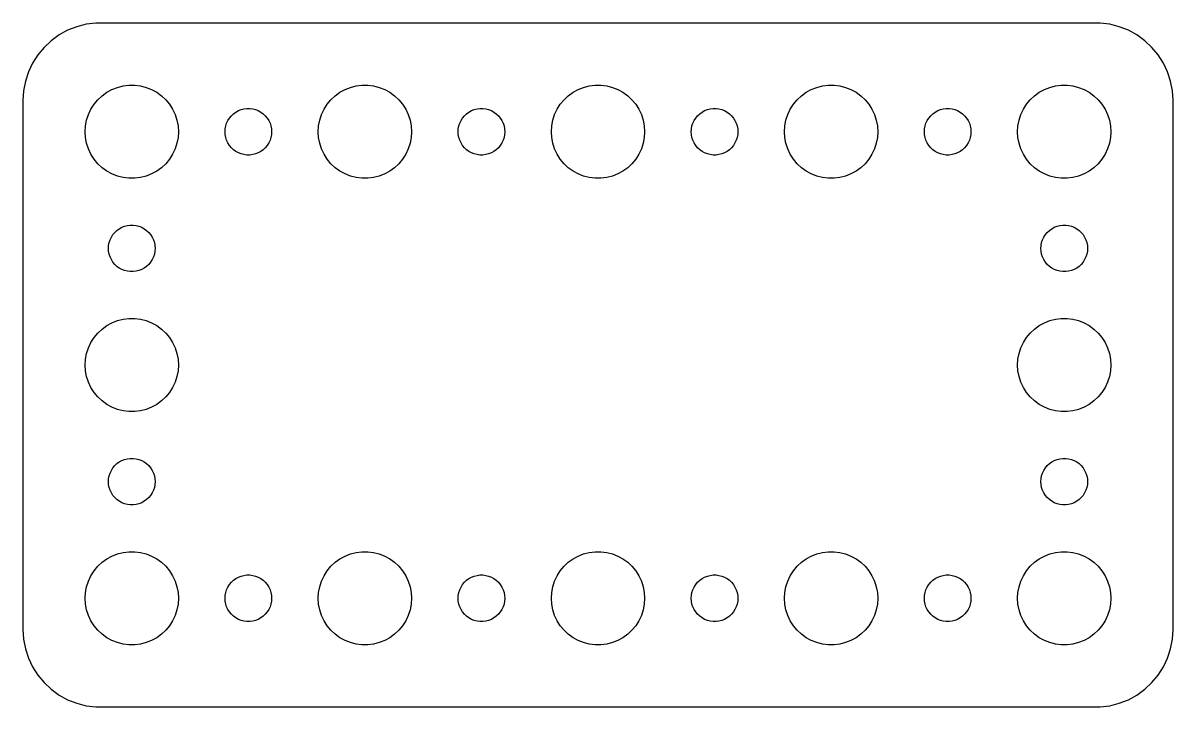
# Model space of a CAD drawing. Header units: metres. Extents: x -37 to 37, y 248 to 508.
# Drawn here: x -37 to 37, y 356 to 400 of the extents above; entities that cross this region are included whole.
import ezdxf

# ---------------------------------------------------------------- set-up
doc = ezdxf.new("R2010")
doc.units = ezdxf.units.M

msp = doc.modelspace()

# ---------------------------------------------------------------- linework, layer by layer
for p, q in [((-33.5451, 399.755), (-34.1289, 399.524)), ((-32.9369, 399.911), (-33.5451, 399.755)), ((-32.3139, 399.99), (-32.9369, 399.911)), ((32.3139, 399.99), (-32.3139, 399.99)), ((32.9369, 399.911), (32.3139, 399.99)), ((33.5451, 399.755), (32.9369, 399.911)), ((34.1289, 399.524), (33.5451, 399.755)), ((-34.6791, 399.222), (-35.1871, 398.853)), ((-34.1289, 399.524), (-34.6791, 399.222)), ((34.6791, 399.222), (34.1289, 399.524)), ((35.1871, 398.853), (34.6791, 399.222)), ((-35.6448, 398.423), (-36.0451, 397.939)), ((-35.1871, 398.853), (-35.6448, 398.423)), ((35.6448, 398.423), (35.1871, 398.853)), ((36.0451, 397.939), (35.6448, 398.423)), ((-36.3815, 397.409), (-36.6489, 396.841)), ((-36.0451, 397.939), (-36.3815, 397.409)), ((36.3815, 397.409), (36.0451, 397.939)), ((36.6489, 396.841), (36.3815, 397.409)), ((-36.6489, 396.841), (-36.8429, 396.243)), ((36.8429, 396.243), (36.6489, 396.841)), ((-36.8429, 396.243), (-36.9606, 395.627)), ((-30.927, 395.853), (-30.5621, 395.947)), ((-30.5621, 395.947), (-30.1884, 395.994)), ((-30.1884, 395.994), (-29.8116, 395.994)), ((-29.8116, 395.994), (-29.4379, 395.947)), ((-29.4379, 395.947), (-29.0729, 395.853)), ((-15.927, 395.853), (-15.5621, 395.947)), ((-15.5621, 395.947), (-15.1884, 395.994)), ((-15.1884, 395.994), (-14.8116, 395.994)), ((-14.8116, 395.994), (-14.4379, 395.947)), ((-14.4379, 395.947), (-14.0729, 395.853)), ((-0.92705, 395.853), (-0.56213, 395.947)), ((-0.56213, 395.947), (-0.18837, 395.994)), ((-0.18837, 395.994), (0.18837, 395.994)), ((0.18837, 395.994), (0.56213, 395.947)), ((0.56213, 395.947), (0.92705, 395.853)), ((14.0729, 395.853), (14.4379, 395.947)), ((14.4379, 395.947), (14.8116, 395.994)), ((14.8116, 395.994), (15.1884, 395.994)), ((15.1884, 395.994), (15.5621, 395.947)), ((15.5621, 395.947), (15.927, 395.853)), ((29.0729, 395.853), (29.4379, 395.947)), ((29.4379, 395.947), (29.8116, 395.994)), ((29.8116, 395.994), (30.1884, 395.994)), ((30.1884, 395.994), (30.5621, 395.947)), ((30.5621, 395.947), (30.927, 395.853)), ((36.9606, 395.627), (36.8429, 396.243)), ((-36.9606, 395.627), (-37, 395)), ((-32.1869, 395.054), (-31.9123, 395.312)), ((-31.9123, 395.312), (-31.6075, 395.533)), ((-31.6075, 395.533), (-31.2773, 395.714)), ((-31.2773, 395.714), (-30.927, 395.853)), ((-29.0729, 395.853), (-28.7227, 395.714)), ((-28.7227, 395.714), (-28.3925, 395.533)), ((-28.3925, 395.533), (-28.0877, 395.312)), ((-28.0877, 395.312), (-27.8131, 395.054)), ((-17.1869, 395.054), (-16.9123, 395.312)), ((-16.9123, 395.312), (-16.6075, 395.533)), ((-16.6075, 395.533), (-16.2773, 395.714)), ((-16.2773, 395.714), (-15.927, 395.853)), ((-14.0729, 395.853), (-13.7227, 395.714)), ((-13.7227, 395.714), (-13.3925, 395.533)), ((-13.3925, 395.533), (-13.0877, 395.312)), ((-13.0877, 395.312), (-12.8131, 395.054)), ((-2.1869, 395.054), (-1.91226, 395.312)), ((-1.91226, 395.312), (-1.60747, 395.533)), ((-1.60747, 395.533), (-1.27733, 395.714)), ((-1.27733, 395.714), (-0.92705, 395.853)), ((0.92705, 395.853), (1.27733, 395.714)), ((1.27733, 395.714), (1.60747, 395.533)), ((1.60747, 395.533), (1.91226, 395.312)), ((1.91226, 395.312), (2.1869, 395.054)), ((12.8131, 395.054), (13.0877, 395.312)), ((13.0877, 395.312), (13.3925, 395.533)), ((13.3925, 395.533), (13.7227, 395.714)), ((13.7227, 395.714), (14.0729, 395.853)), ((15.927, 395.853), (16.2773, 395.714)), ((16.2773, 395.714), (16.6075, 395.533)), ((16.6075, 395.533), (16.9123, 395.312)), ((16.9123, 395.312), (17.1869, 395.054)), ((27.8131, 395.054), (28.0877, 395.312)), ((28.0877, 395.312), (28.3925, 395.533)), ((28.3925, 395.533), (28.7227, 395.714)), ((28.7227, 395.714), (29.0729, 395.853)), ((30.927, 395.853), (31.2773, 395.714)), ((31.2773, 395.714), (31.6075, 395.533)), ((31.6075, 395.533), (31.9123, 395.312)), ((31.9123, 395.312), (32.1869, 395.054)), ((37, 395), (36.9606, 395.627)), ((-37, 395), (-37, 361)), ((-32.7893, 394.104), (-32.6289, 394.445)), ((-32.6289, 394.445), (-32.427, 394.763)), ((-32.427, 394.763), (-32.1869, 395.054)), ((-27.8131, 395.054), (-27.5729, 394.763)), ((-27.5729, 394.763), (-27.3711, 394.445)), ((-27.3711, 394.445), (-27.2107, 394.104)), ((-23.1387, 394.357), (-22.9635, 394.427)), ((-22.9635, 394.427), (-22.7811, 394.473)), ((-22.7811, 394.473), (-22.5942, 394.497)), ((-22.5942, 394.497), (-22.4058, 394.497)), ((-22.4058, 394.497), (-22.2189, 394.473)), ((-22.2189, 394.473), (-22.0365, 394.427)), ((-22.0365, 394.427), (-21.8613, 394.357)), ((-17.7893, 394.104), (-17.6289, 394.445)), ((-17.6289, 394.445), (-17.427, 394.763)), ((-17.427, 394.763), (-17.1869, 395.054)), ((-12.8131, 395.054), (-12.5729, 394.763)), ((-12.5729, 394.763), (-12.3711, 394.445)), ((-12.3711, 394.445), (-12.2107, 394.104)), ((-8.13866, 394.357), (-7.96352, 394.427)), ((-7.96352, 394.427), (-7.78107, 394.473)), ((-7.78107, 394.473), (-7.59418, 394.497)), ((-7.59418, 394.497), (-7.40581, 394.497)), ((-7.40581, 394.497), (-7.21892, 394.473)), ((-7.21892, 394.473), (-7.03647, 394.427)), ((-7.03647, 394.427), (-6.86133, 394.357)), ((-2.78932, 394.104), (-2.62891, 394.445)), ((-2.62891, 394.445), (-2.42705, 394.763)), ((-2.42705, 394.763), (-2.1869, 395.054)), ((2.1869, 395.054), (2.42705, 394.763)), ((2.42705, 394.763), (2.62891, 394.445)), ((2.62891, 394.445), (2.78932, 394.104)), ((6.86133, 394.357), (7.03647, 394.427)), ((7.03647, 394.427), (7.21892, 394.473)), ((7.21892, 394.473), (7.40581, 394.497)), ((7.40581, 394.497), (7.59418, 394.497)), ((7.59418, 394.497), (7.78107, 394.473)), ((7.78107, 394.473), (7.96352, 394.427)), ((7.96352, 394.427), (8.13866, 394.357)), ((12.2107, 394.104), (12.3711, 394.445)), ((12.3711, 394.445), (12.5729, 394.763)), ((12.5729, 394.763), (12.8131, 395.054)), ((17.1869, 395.054), (17.427, 394.763)), ((17.427, 394.763), (17.6289, 394.445)), ((17.6289, 394.445), (17.7893, 394.104)), ((21.8613, 394.357), (22.0365, 394.427)), ((22.0365, 394.427), (22.2189, 394.473)), ((22.2189, 394.473), (22.4058, 394.497)), ((22.4058, 394.497), (22.5942, 394.497)), ((22.5942, 394.497), (22.7811, 394.473)), ((22.7811, 394.473), (22.9635, 394.427)), ((22.9635, 394.427), (23.1387, 394.357)), ((27.2107, 394.104), (27.3711, 394.445)), ((27.3711, 394.445), (27.5729, 394.763)), ((27.5729, 394.763), (27.8131, 395.054)), ((32.1869, 395.054), (32.427, 394.763)), ((32.427, 394.763), (32.6289, 394.445)), ((32.6289, 394.445), (32.7893, 394.104)), ((37, 361), (37, 395)), ((-32.9763, 393.376), (-32.9057, 393.746)), ((-32.9057, 393.746), (-32.7893, 394.104)), ((-27.2107, 394.104), (-27.0942, 393.746)), ((-27.0942, 393.746), (-27.0237, 393.376)), ((-23.8947, 393.552), (-23.8145, 393.723)), ((-23.8145, 393.723), (-23.7135, 393.882)), ((-23.7135, 393.882), (-23.5934, 394.027)), ((-23.5934, 394.027), (-23.4561, 394.156)), ((-23.4561, 394.156), (-23.3037, 394.266)), ((-23.3037, 394.266), (-23.1387, 394.357)), ((-21.8613, 394.357), (-21.6963, 394.266)), ((-21.6963, 394.266), (-21.5439, 394.156)), ((-21.5439, 394.156), (-21.4065, 394.027)), ((-21.4065, 394.027), (-21.2865, 393.882)), ((-21.2865, 393.882), (-21.1855, 393.723)), ((-21.1855, 393.723), (-21.1053, 393.552)), ((-17.9763, 393.376), (-17.9057, 393.746)), ((-17.9057, 393.746), (-17.7893, 394.104)), ((-12.2107, 394.104), (-12.0942, 393.746)), ((-12.0942, 393.746), (-12.0237, 393.376)), ((-8.89465, 393.552), (-8.81445, 393.723)), ((-8.81445, 393.723), (-8.71352, 393.882)), ((-8.71352, 393.882), (-8.59344, 394.027)), ((-8.59344, 394.027), (-8.45613, 394.156)), ((-8.45613, 394.156), (-8.30373, 394.266)), ((-8.30373, 394.266), (-8.13866, 394.357)), ((-6.86133, 394.357), (-6.69626, 394.266)), ((-6.69626, 394.266), (-6.54385, 394.156)), ((-6.54385, 394.156), (-6.40654, 394.027)), ((-6.40654, 394.027), (-6.28647, 393.882)), ((-6.28647, 393.882), (-6.18553, 393.723)), ((-6.18553, 393.723), (-6.10533, 393.552)), ((-2.97633, 393.376), (-2.90575, 393.746)), ((-2.90575, 393.746), (-2.78932, 394.104)), ((2.78932, 394.104), (2.90575, 393.746)), ((2.90575, 393.746), (2.97633, 393.376)), ((6.10533, 393.552), (6.18553, 393.723)), ((6.18553, 393.723), (6.28647, 393.882)), ((6.28647, 393.882), (6.40654, 394.027)), ((6.40654, 394.027), (6.54385, 394.156)), ((6.54385, 394.156), (6.69626, 394.266)), ((6.69626, 394.266), (6.86133, 394.357)), ((8.13866, 394.357), (8.30373, 394.266)), ((8.30373, 394.266), (8.45613, 394.156)), ((8.45613, 394.156), (8.59344, 394.027)), ((8.59344, 394.027), (8.71352, 393.882)), ((8.71352, 393.882), (8.81445, 393.723)), ((8.81445, 393.723), (8.89465, 393.552)), ((12.0237, 393.376), (12.0942, 393.746)), ((12.0942, 393.746), (12.2107, 394.104)), ((17.7893, 394.104), (17.9057, 393.746)), ((17.9057, 393.746), (17.9763, 393.376)), ((21.1053, 393.552), (21.1855, 393.723)), ((21.1855, 393.723), (21.2865, 393.882)), ((21.2865, 393.882), (21.4065, 394.027)), ((21.4065, 394.027), (21.5439, 394.156)), ((21.5439, 394.156), (21.6963, 394.266)), ((21.6963, 394.266), (21.8613, 394.357)), ((23.1387, 394.357), (23.3037, 394.266)), ((23.3037, 394.266), (23.4561, 394.156)), ((23.4561, 394.156), (23.5934, 394.027)), ((23.5934, 394.027), (23.7135, 393.882)), ((23.7135, 393.882), (23.8145, 393.723)), ((23.8145, 393.723), (23.8947, 393.552)), ((27.0237, 393.376), (27.0942, 393.746)), ((27.0942, 393.746), (27.2107, 394.104)), ((32.7893, 394.104), (32.9057, 393.746)), ((32.9057, 393.746), (32.9763, 393.376)), ((-33, 393), (-32.9763, 393.376)), ((-32.9763, 392.624), (-33, 393)), ((-27.0237, 393.376), (-27, 393)), ((-27, 393), (-27.0237, 392.624)), ((-24, 393), (-23.9882, 393.188)), ((-23.9882, 392.812), (-24, 393)), ((-23.9882, 393.188), (-23.9529, 393.373)), ((-23.9529, 393.373), (-23.8947, 393.552)), ((-21.1053, 393.552), (-21.0471, 393.373)), ((-21.0471, 393.373), (-21.0118, 393.188)), ((-21.0118, 393.188), (-21, 393)), ((-21, 393), (-21.0118, 392.812)), ((-18, 393), (-17.9763, 393.376)), ((-17.9763, 392.624), (-18, 393)), ((-12.0237, 393.376), (-12, 393)), ((-12, 393), (-12.0237, 392.624)), ((-9, 393), (-8.98816, 393.188)), ((-8.98816, 392.812), (-9, 393)), ((-8.98816, 393.188), (-8.95287, 393.373)), ((-8.95287, 393.373), (-8.89465, 393.552)), ((-6.10533, 393.552), (-6.04712, 393.373)), ((-6.04712, 393.373), (-6.01183, 393.188)), ((-6.01183, 393.188), (-6, 393)), ((-6, 393), (-6.01183, 392.812)), ((-3, 393), (-2.97633, 393.376)), ((-2.97633, 392.624), (-3, 393)), ((2.97633, 393.376), (3, 393)), ((3, 393), (2.97633, 392.624)), ((6, 393), (6.01183, 393.188)), ((6.01183, 392.812), (6, 393)), ((6.01183, 393.188), (6.04712, 393.373)), ((6.04712, 393.373), (6.10533, 393.552)), ((8.89465, 393.552), (8.95287, 393.373)), ((8.95287, 393.373), (8.98816, 393.188)), ((8.98816, 393.188), (9, 393)), ((9, 393), (8.98816, 392.812)), ((12, 393), (12.0237, 393.376)), ((12.0237, 392.624), (12, 393)), ((17.9763, 393.376), (18, 393)), ((18, 393), (17.9763, 392.624)), ((21, 393), (21.0118, 393.188)), ((21.0118, 392.812), (21, 393)), ((21.0118, 393.188), (21.0471, 393.373)), ((21.0471, 393.373), (21.1053, 393.552)), ((23.8947, 393.552), (23.9529, 393.373)), ((23.9529, 393.373), (23.9882, 393.188)), ((23.9882, 393.188), (24, 393)), ((24, 393), (23.9882, 392.812)), ((27, 393), (27.0237, 393.376)), ((27.0237, 392.624), (27, 393)), ((32.9763, 393.376), (33, 393)), ((33, 393), (32.9763, 392.624)), ((-32.9057, 392.254), (-32.9763, 392.624)), ((-32.7893, 391.896), (-32.9057, 392.254)), ((-27.0942, 392.254), (-27.2107, 391.896)), ((-27.0237, 392.624), (-27.0942, 392.254)), ((-23.9529, 392.627), (-23.9882, 392.812)), ((-23.8947, 392.448), (-23.9529, 392.627)), ((-23.8145, 392.277), (-23.8947, 392.448)), ((-23.7135, 392.118), (-23.8145, 392.277)), ((-21.1855, 392.277), (-21.2865, 392.118)), ((-21.1053, 392.448), (-21.1855, 392.277)), ((-21.0471, 392.627), (-21.1053, 392.448)), ((-21.0118, 392.812), (-21.0471, 392.627)), ((-17.9057, 392.254), (-17.9763, 392.624)), ((-17.7893, 391.896), (-17.9057, 392.254)), ((-12.0942, 392.254), (-12.2107, 391.896)), ((-12.0237, 392.624), (-12.0942, 392.254)), ((-8.95287, 392.627), (-8.98816, 392.812)), ((-8.89465, 392.448), (-8.95287, 392.627)), ((-8.81445, 392.277), (-8.89465, 392.448)), ((-8.71352, 392.118), (-8.81445, 392.277)), ((-6.18553, 392.277), (-6.28647, 392.118)), ((-6.10533, 392.448), (-6.18553, 392.277)), ((-6.04712, 392.627), (-6.10533, 392.448)), ((-6.01183, 392.812), (-6.04712, 392.627)), ((-2.90575, 392.254), (-2.97633, 392.624)), ((-2.78932, 391.896), (-2.90575, 392.254)), ((2.90575, 392.254), (2.78932, 391.896)), ((2.97633, 392.624), (2.90575, 392.254)), ((6.04712, 392.627), (6.01183, 392.812)), ((6.10533, 392.448), (6.04712, 392.627)), ((6.18553, 392.277), (6.10533, 392.448)), ((6.28647, 392.118), (6.18553, 392.277)), ((8.81445, 392.277), (8.71352, 392.118)), ((8.89465, 392.448), (8.81445, 392.277)), ((8.95287, 392.627), (8.89465, 392.448)), ((8.98816, 392.812), (8.95287, 392.627)), ((12.0942, 392.254), (12.0237, 392.624)), ((12.2107, 391.896), (12.0942, 392.254)), ((17.9057, 392.254), (17.7893, 391.896)), ((17.9763, 392.624), (17.9057, 392.254)), ((21.0471, 392.627), (21.0118, 392.812)), ((21.1053, 392.448), (21.0471, 392.627)), ((21.1855, 392.277), (21.1053, 392.448)), ((21.2865, 392.118), (21.1855, 392.277)), ((23.8145, 392.277), (23.7135, 392.118)), ((23.8947, 392.448), (23.8145, 392.277)), ((23.9529, 392.627), (23.8947, 392.448)), ((23.9882, 392.812), (23.9529, 392.627)), ((27.0942, 392.254), (27.0237, 392.624)), ((27.2107, 391.896), (27.0942, 392.254)), ((32.9057, 392.254), (32.7893, 391.896)), ((32.9763, 392.624), (32.9057, 392.254)), ((-32.6289, 391.555), (-32.7893, 391.896)), ((-32.427, 391.237), (-32.6289, 391.555)), ((-27.3711, 391.555), (-27.5729, 391.237)), ((-27.2107, 391.896), (-27.3711, 391.555)), ((-23.5934, 391.973), (-23.7135, 392.118)), ((-23.4561, 391.844), (-23.5934, 391.973)), ((-23.3037, 391.734), (-23.4561, 391.844)), ((-23.1387, 391.643), (-23.3037, 391.734)), ((-22.9635, 391.573), (-23.1387, 391.643)), ((-22.7811, 391.527), (-22.9635, 391.573)), ((-22.5942, 391.503), (-22.7811, 391.527)), ((-22.4058, 391.503), (-22.5942, 391.503)), ((-22.2189, 391.527), (-22.4058, 391.503)), ((-22.0365, 391.573), (-22.2189, 391.527)), ((-21.8613, 391.643), (-22.0365, 391.573)), ((-21.6963, 391.734), (-21.8613, 391.643)), ((-21.5439, 391.844), (-21.6963, 391.734)), ((-21.4065, 391.973), (-21.5439, 391.844)), ((-21.2865, 392.118), (-21.4065, 391.973)), ((-17.6289, 391.555), (-17.7893, 391.896)), ((-17.427, 391.237), (-17.6289, 391.555)), ((-12.3711, 391.555), (-12.5729, 391.237)), ((-12.2107, 391.896), (-12.3711, 391.555)), ((-8.59344, 391.973), (-8.71352, 392.118)), ((-8.45613, 391.844), (-8.59344, 391.973)), ((-8.30373, 391.734), (-8.45613, 391.844)), ((-8.13866, 391.643), (-8.30373, 391.734)), ((-7.96352, 391.573), (-8.13866, 391.643)), ((-7.78107, 391.527), (-7.96352, 391.573)), ((-7.59418, 391.503), (-7.78107, 391.527)), ((-7.40581, 391.503), (-7.59418, 391.503)), ((-7.21892, 391.527), (-7.40581, 391.503)), ((-7.03647, 391.573), (-7.21892, 391.527)), ((-6.86133, 391.643), (-7.03647, 391.573)), ((-6.69626, 391.734), (-6.86133, 391.643)), ((-6.54385, 391.844), (-6.69626, 391.734)), ((-6.40654, 391.973), (-6.54385, 391.844)), ((-6.28647, 392.118), (-6.40654, 391.973)), ((-2.62891, 391.555), (-2.78932, 391.896)), ((-2.42705, 391.237), (-2.62891, 391.555)), ((2.62891, 391.555), (2.42705, 391.237)), ((2.78932, 391.896), (2.62891, 391.555)), ((6.40654, 391.973), (6.28647, 392.118)), ((6.54385, 391.844), (6.40654, 391.973)), ((6.69626, 391.734), (6.54385, 391.844)), ((6.86133, 391.643), (6.69626, 391.734)), ((7.03647, 391.573), (6.86133, 391.643)), ((7.21892, 391.527), (7.03647, 391.573)), ((7.40581, 391.503), (7.21892, 391.527)), ((7.59418, 391.503), (7.40581, 391.503)), ((7.78107, 391.527), (7.59418, 391.503)), ((7.96352, 391.573), (7.78107, 391.527)), ((8.13866, 391.643), (7.96352, 391.573)), ((8.30373, 391.734), (8.13866, 391.643)), ((8.45613, 391.844), (8.30373, 391.734)), ((8.59344, 391.973), (8.45613, 391.844)), ((8.71352, 392.118), (8.59344, 391.973)), ((12.3711, 391.555), (12.2107, 391.896)), ((12.5729, 391.237), (12.3711, 391.555)), ((17.6289, 391.555), (17.427, 391.237)), ((17.7893, 391.896), (17.6289, 391.555)), ((21.4065, 391.973), (21.2865, 392.118)), ((21.5439, 391.844), (21.4065, 391.973)), ((21.6963, 391.734), (21.5439, 391.844)), ((21.8613, 391.643), (21.6963, 391.734)), ((22.0365, 391.573), (21.8613, 391.643)), ((22.2189, 391.527), (22.0365, 391.573)), ((22.4058, 391.503), (22.2189, 391.527)), ((22.5942, 391.503), (22.4058, 391.503)), ((22.7811, 391.527), (22.5942, 391.503)), ((22.9635, 391.573), (22.7811, 391.527)), ((23.1387, 391.643), (22.9635, 391.573)), ((23.3037, 391.734), (23.1387, 391.643)), ((23.4561, 391.844), (23.3037, 391.734)), ((23.5934, 391.973), (23.4561, 391.844)), ((23.7135, 392.118), (23.5934, 391.973)), ((27.3711, 391.555), (27.2107, 391.896)), ((27.5729, 391.237), (27.3711, 391.555)), ((32.6289, 391.555), (32.427, 391.237)), ((32.7893, 391.896), (32.6289, 391.555)), ((-32.1869, 390.946), (-32.427, 391.237)), ((-31.9123, 390.688), (-32.1869, 390.946)), ((-27.8131, 390.946), (-28.0877, 390.688)), ((-27.5729, 391.237), (-27.8131, 390.946)), ((-17.1869, 390.946), (-17.427, 391.237)), ((-16.9123, 390.688), (-17.1869, 390.946)), ((-12.8131, 390.946), (-13.0877, 390.688)), ((-12.5729, 391.237), (-12.8131, 390.946)), ((-2.1869, 390.946), (-2.42705, 391.237)), ((-1.91226, 390.688), (-2.1869, 390.946)), ((2.1869, 390.946), (1.91226, 390.688)), ((2.42705, 391.237), (2.1869, 390.946)), ((12.8131, 390.946), (12.5729, 391.237)), ((13.0877, 390.688), (12.8131, 390.946)), ((17.1869, 390.946), (16.9123, 390.688)), ((17.427, 391.237), (17.1869, 390.946)), ((27.8131, 390.946), (27.5729, 391.237)), ((28.0877, 390.688), (27.8131, 390.946)), ((32.1869, 390.946), (31.9123, 390.688)), ((32.427, 391.237), (32.1869, 390.946)), ((-31.6075, 390.467), (-31.9123, 390.688)), ((-31.2773, 390.286), (-31.6075, 390.467)), ((-30.927, 390.147), (-31.2773, 390.286)), ((-30.5621, 390.053), (-30.927, 390.147)), ((-30.1884, 390.006), (-30.5621, 390.053)), ((-29.8116, 390.006), (-30.1884, 390.006)), ((-29.4379, 390.053), (-29.8116, 390.006)), ((-29.0729, 390.147), (-29.4379, 390.053)), ((-28.7227, 390.286), (-29.0729, 390.147)), ((-28.3925, 390.467), (-28.7227, 390.286)), ((-28.0877, 390.688), (-28.3925, 390.467)), ((-16.6075, 390.467), (-16.9123, 390.688)), ((-16.2773, 390.286), (-16.6075, 390.467)), ((-15.927, 390.147), (-16.2773, 390.286)), ((-15.5621, 390.053), (-15.927, 390.147)), ((-15.1884, 390.006), (-15.5621, 390.053)), ((-14.8116, 390.006), (-15.1884, 390.006)), ((-14.4379, 390.053), (-14.8116, 390.006)), ((-14.0729, 390.147), (-14.4379, 390.053)), ((-13.7227, 390.286), (-14.0729, 390.147)), ((-13.3925, 390.467), (-13.7227, 390.286)), ((-13.0877, 390.688), (-13.3925, 390.467)), ((-1.60747, 390.467), (-1.91226, 390.688)), ((-1.27733, 390.286), (-1.60747, 390.467)), ((-0.92705, 390.147), (-1.27733, 390.286)), ((-0.56213, 390.053), (-0.92705, 390.147)), ((-0.18837, 390.006), (-0.56213, 390.053)), ((0.18837, 390.006), (-0.18837, 390.006)), ((0.56213, 390.053), (0.18837, 390.006)), ((0.92705, 390.147), (0.56213, 390.053)), ((1.27733, 390.286), (0.92705, 390.147)), ((1.60747, 390.467), (1.27733, 390.286)), ((1.91226, 390.688), (1.60747, 390.467)), ((13.3925, 390.467), (13.0877, 390.688)), ((13.7227, 390.286), (13.3925, 390.467)), ((14.0729, 390.147), (13.7227, 390.286)), ((14.4379, 390.053), (14.0729, 390.147)), ((14.8116, 390.006), (14.4379, 390.053)), ((15.1884, 390.006), (14.8116, 390.006)), ((15.5621, 390.053), (15.1884, 390.006)), ((15.927, 390.147), (15.5621, 390.053)), ((16.2773, 390.286), (15.927, 390.147)), ((16.6075, 390.467), (16.2773, 390.286)), ((16.9123, 390.688), (16.6075, 390.467)), ((28.3925, 390.467), (28.0877, 390.688)), ((28.7227, 390.286), (28.3925, 390.467)), ((29.0729, 390.147), (28.7227, 390.286)), ((29.4379, 390.053), (29.0729, 390.147)), ((29.8116, 390.006), (29.4379, 390.053)), ((30.1884, 390.006), (29.8116, 390.006)), ((30.5621, 390.053), (30.1884, 390.006)), ((30.927, 390.147), (30.5621, 390.053)), ((31.2773, 390.286), (30.927, 390.147)), ((31.6075, 390.467), (31.2773, 390.286)), ((31.9123, 390.688), (31.6075, 390.467)), ((-31.3145, 386.223), (-31.2135, 386.382)), ((-31.2135, 386.382), (-31.0934, 386.527)), ((-31.0934, 386.527), (-30.9561, 386.656)), ((-30.9561, 386.656), (-30.8037, 386.766)), ((-30.8037, 386.766), (-30.6387, 386.857)), ((-30.6387, 386.857), (-30.4635, 386.927)), ((-30.4635, 386.927), (-30.2811, 386.973)), ((-30.2811, 386.973), (-30.0942, 386.997)), ((-30.0942, 386.997), (-29.9058, 386.997)), ((-29.9058, 386.997), (-29.7189, 386.973)), ((-29.7189, 386.973), (-29.5365, 386.927)), ((-29.5365, 386.927), (-29.3613, 386.857)), ((-29.3613, 386.857), (-29.1963, 386.766)), ((-29.1963, 386.766), (-29.0439, 386.656)), ((-29.0439, 386.656), (-28.9065, 386.527)), ((-28.9065, 386.527), (-28.7865, 386.382)), ((-28.7865, 386.382), (-28.6855, 386.223)), ((28.6855, 386.223), (28.7865, 386.382)), ((28.7865, 386.382), (28.9065, 386.527)), ((28.9065, 386.527), (29.0439, 386.656)), ((29.0439, 386.656), (29.1963, 386.766)), ((29.1963, 386.766), (29.3613, 386.857)), ((29.3613, 386.857), (29.5365, 386.927)), ((29.5365, 386.927), (29.7189, 386.973)), ((29.7189, 386.973), (29.9058, 386.997)), ((29.9058, 386.997), (30.0942, 386.997)), ((30.0942, 386.997), (30.2811, 386.973)), ((30.2811, 386.973), (30.4635, 386.927)), ((30.4635, 386.927), (30.6387, 386.857)), ((30.6387, 386.857), (30.8037, 386.766)), ((30.8037, 386.766), (30.9561, 386.656)), ((30.9561, 386.656), (31.0934, 386.527)), ((31.0934, 386.527), (31.2135, 386.382)), ((31.2135, 386.382), (31.3145, 386.223)), ((-31.5, 385.5), (-31.4882, 385.688)), ((-31.4882, 385.688), (-31.4529, 385.873)), ((-31.4529, 385.873), (-31.3947, 386.052)), ((-31.3947, 386.052), (-31.3145, 386.223)), ((-28.6855, 386.223), (-28.6053, 386.052)), ((-28.6053, 386.052), (-28.5471, 385.873)), ((-28.5471, 385.873), (-28.5118, 385.688)), ((-28.5118, 385.688), (-28.5, 385.5)), ((28.5, 385.5), (28.5118, 385.688)), ((28.5118, 385.688), (28.5471, 385.873)), ((28.5471, 385.873), (28.6053, 386.052)), ((28.6053, 386.052), (28.6855, 386.223)), ((31.3145, 386.223), (31.3947, 386.052)), ((31.3947, 386.052), (31.4529, 385.873)), ((31.4529, 385.873), (31.4882, 385.688)), ((31.4882, 385.688), (31.5, 385.5)), ((-31.4882, 385.312), (-31.5, 385.5)), ((-31.4529, 385.127), (-31.4882, 385.312)), ((-31.3947, 384.948), (-31.4529, 385.127)), ((-31.3145, 384.777), (-31.3947, 384.948)), ((-28.6053, 384.948), (-28.6855, 384.777)), ((-28.5471, 385.127), (-28.6053, 384.948)), ((-28.5118, 385.312), (-28.5471, 385.127)), ((-28.5, 385.5), (-28.5118, 385.312)), ((28.5118, 385.312), (28.5, 385.5)), ((28.5471, 385.127), (28.5118, 385.312)), ((28.6053, 384.948), (28.5471, 385.127)), ((28.6855, 384.777), (28.6053, 384.948)), ((31.3947, 384.948), (31.3145, 384.777)), ((31.4529, 385.127), (31.3947, 384.948)), ((31.4882, 385.312), (31.4529, 385.127)), ((31.5, 385.5), (31.4882, 385.312)), ((-31.2135, 384.618), (-31.3145, 384.777)), ((-31.0934, 384.473), (-31.2135, 384.618)), ((-30.9561, 384.344), (-31.0934, 384.473)), ((-30.8037, 384.234), (-30.9561, 384.344)), ((-30.6387, 384.143), (-30.8037, 384.234)), ((-30.4635, 384.073), (-30.6387, 384.143)), ((-30.2811, 384.027), (-30.4635, 384.073)), ((-29.5365, 384.073), (-29.7189, 384.027)), ((-29.3613, 384.143), (-29.5365, 384.073)), ((-29.1963, 384.234), (-29.3613, 384.143)), ((-29.0439, 384.344), (-29.1963, 384.234)), ((-28.9065, 384.473), (-29.0439, 384.344)), ((-28.7865, 384.618), (-28.9065, 384.473)), ((-28.6855, 384.777), (-28.7865, 384.618)), ((28.7865, 384.618), (28.6855, 384.777)), ((28.9065, 384.473), (28.7865, 384.618)), ((29.0439, 384.344), (28.9065, 384.473)), ((29.1963, 384.234), (29.0439, 384.344)), ((29.3613, 384.143), (29.1963, 384.234)), ((29.5365, 384.073), (29.3613, 384.143)), ((29.7189, 384.027), (29.5365, 384.073)), ((30.4635, 384.073), (30.2811, 384.027)), ((30.6387, 384.143), (30.4635, 384.073)), ((30.8037, 384.234), (30.6387, 384.143)), ((30.9561, 384.344), (30.8037, 384.234)), ((31.0934, 384.473), (30.9561, 384.344)), ((31.2135, 384.618), (31.0934, 384.473)), ((31.3145, 384.777), (31.2135, 384.618)), ((-30.0942, 384.003), (-30.2811, 384.027)), ((-29.9058, 384.003), (-30.0942, 384.003)), ((-29.7189, 384.027), (-29.9058, 384.003)), ((29.9058, 384.003), (29.7189, 384.027)), ((30.0942, 384.003), (29.9058, 384.003)), ((30.2811, 384.027), (30.0942, 384.003)), ((-31.9123, 380.312), (-31.6075, 380.533)), ((-31.6075, 380.533), (-31.2773, 380.714)), ((-31.2773, 380.714), (-30.927, 380.853)), ((-30.927, 380.853), (-30.5621, 380.947)), ((-30.5621, 380.947), (-30.1884, 380.994)), ((-30.1884, 380.994), (-29.8116, 380.994)), ((-29.8116, 380.994), (-29.4379, 380.947)), ((-29.4379, 380.947), (-29.0729, 380.853)), ((-29.0729, 380.853), (-28.7227, 380.714)), ((-28.7227, 380.714), (-28.3925, 380.533)), ((-28.3925, 380.533), (-28.0877, 380.312)), ((28.0877, 380.312), (28.3925, 380.533)), ((28.3925, 380.533), (28.7227, 380.714)), ((28.7227, 380.714), (29.0729, 380.853)), ((29.0729, 380.853), (29.4379, 380.947)), ((29.4379, 380.947), (29.8116, 380.994)), ((29.8116, 380.994), (30.1884, 380.994)), ((30.1884, 380.994), (30.5621, 380.947)), ((30.5621, 380.947), (30.927, 380.853)), ((30.927, 380.853), (31.2773, 380.714)), ((31.2773, 380.714), (31.6075, 380.533)), ((31.6075, 380.533), (31.9123, 380.312)), ((-32.6289, 379.445), (-32.427, 379.763)), ((-32.427, 379.763), (-32.1869, 380.054)), ((-32.1869, 380.054), (-31.9123, 380.312)), ((-28.0877, 380.312), (-27.8131, 380.054)), ((-27.8131, 380.054), (-27.5729, 379.763)), ((-27.5729, 379.763), (-27.3711, 379.445)), ((27.3711, 379.445), (27.5729, 379.763)), ((27.5729, 379.763), (27.8131, 380.054)), ((27.8131, 380.054), (28.0877, 380.312)), ((31.9123, 380.312), (32.1869, 380.054)), ((32.1869, 380.054), (32.427, 379.763)), ((32.427, 379.763), (32.6289, 379.445)), ((-32.9057, 378.746), (-32.7893, 379.104)), ((-32.7893, 379.104), (-32.6289, 379.445)), ((-27.3711, 379.445), (-27.2107, 379.104)), ((-27.2107, 379.104), (-27.0942, 378.746)), ((27.0942, 378.746), (27.2107, 379.104)), ((27.2107, 379.104), (27.3711, 379.445)), ((32.6289, 379.445), (32.7893, 379.104)), ((32.7893, 379.104), (32.9057, 378.746)), ((-33, 378), (-32.9763, 378.376)), ((-32.9763, 378.376), (-32.9057, 378.746)), ((-27.0942, 378.746), (-27.0237, 378.376)), ((-27.0237, 378.376), (-27, 378)), ((27, 378), (27.0237, 378.376)), ((27.0237, 378.376), (27.0942, 378.746)), ((32.9057, 378.746), (32.9763, 378.376)), ((32.9763, 378.376), (33, 378)), ((-32.9763, 377.624), (-33, 378)), ((-32.9057, 377.254), (-32.9763, 377.624)), ((-27.0237, 377.624), (-27.0942, 377.254)), ((-27, 378), (-27.0237, 377.624)), ((27.0237, 377.624), (27, 378)), ((27.0942, 377.254), (27.0237, 377.624)), ((32.9763, 377.624), (32.9057, 377.254)), ((33, 378), (32.9763, 377.624)), ((-32.7893, 376.896), (-32.9057, 377.254)), ((-32.6289, 376.555), (-32.7893, 376.896)), ((-27.2107, 376.896), (-27.3711, 376.555)), ((-27.0942, 377.254), (-27.2107, 376.896)), ((27.2107, 376.896), (27.0942, 377.254)), ((27.3711, 376.555), (27.2107, 376.896)), ((32.7893, 376.896), (32.6289, 376.555)), ((32.9057, 377.254), (32.7893, 376.896)), ((-32.427, 376.237), (-32.6289, 376.555)), ((-32.1869, 375.946), (-32.427, 376.237)), ((-31.9123, 375.688), (-32.1869, 375.946)), ((-27.8131, 375.946), (-28.0877, 375.688)), ((-27.5729, 376.237), (-27.8131, 375.946)), ((-27.3711, 376.555), (-27.5729, 376.237)), ((27.5729, 376.237), (27.3711, 376.555)), ((27.8131, 375.946), (27.5729, 376.237)), ((28.0877, 375.688), (27.8131, 375.946)), ((32.1869, 375.946), (31.9123, 375.688)), ((32.427, 376.237), (32.1869, 375.946)), ((32.6289, 376.555), (32.427, 376.237)), ((-31.6075, 375.467), (-31.9123, 375.688)), ((-31.2773, 375.286), (-31.6075, 375.467)), ((-30.927, 375.147), (-31.2773, 375.286)), ((-28.7227, 375.286), (-29.0729, 375.147)), ((-28.3925, 375.467), (-28.7227, 375.286)), ((-28.0877, 375.688), (-28.3925, 375.467)), ((28.3925, 375.467), (28.0877, 375.688)), ((28.7227, 375.286), (28.3925, 375.467)), ((29.0729, 375.147), (28.7227, 375.286)), ((31.2773, 375.286), (30.927, 375.147)), ((31.6075, 375.467), (31.2773, 375.286)), ((31.9123, 375.688), (31.6075, 375.467)), ((-30.5621, 375.053), (-30.927, 375.147)), ((-30.1884, 375.006), (-30.5621, 375.053)), ((-29.8116, 375.006), (-30.1884, 375.006)), ((-29.4379, 375.053), (-29.8116, 375.006)), ((-29.0729, 375.147), (-29.4379, 375.053)), ((29.4379, 375.053), (29.0729, 375.147)), ((29.8116, 375.006), (29.4379, 375.053)), ((30.1884, 375.006), (29.8116, 375.006)), ((30.5621, 375.053), (30.1884, 375.006)), ((30.927, 375.147), (30.5621, 375.053)), ((-31.2135, 371.382), (-31.0934, 371.527)), ((-31.0934, 371.527), (-30.9561, 371.656)), ((-30.9561, 371.656), (-30.8037, 371.766)), ((-30.8037, 371.766), (-30.6387, 371.857)), ((-30.6387, 371.857), (-30.4635, 371.927)), ((-30.4635, 371.927), (-30.2811, 371.973)), ((-30.2811, 371.973), (-30.0942, 371.997)), ((-30.0942, 371.997), (-29.9058, 371.997)), ((-29.9058, 371.997), (-29.7189, 371.973)), ((-29.7189, 371.973), (-29.5365, 371.927)), ((-29.5365, 371.927), (-29.3613, 371.857)), ((-29.3613, 371.857), (-29.1963, 371.766)), ((-29.1963, 371.766), (-29.0439, 371.656)), ((-29.0439, 371.656), (-28.9065, 371.527)), ((-28.9065, 371.527), (-28.7865, 371.382)), ((28.7865, 371.382), (28.9065, 371.527)), ((28.9065, 371.527), (29.0439, 371.656)), ((29.0439, 371.656), (29.1963, 371.766)), ((29.1963, 371.766), (29.3613, 371.857)), ((29.3613, 371.857), (29.5365, 371.927)), ((29.5365, 371.927), (29.7189, 371.973)), ((29.7189, 371.973), (29.9058, 371.997)), ((29.9058, 371.997), (30.0942, 371.997)), ((30.0942, 371.997), (30.2811, 371.973)), ((30.2811, 371.973), (30.4635, 371.927)), ((30.4635, 371.927), (30.6387, 371.857)), ((30.6387, 371.857), (30.8037, 371.766)), ((30.8037, 371.766), (30.9561, 371.656)), ((30.9561, 371.656), (31.0934, 371.527)), ((31.0934, 371.527), (31.2135, 371.382)), ((-31.4882, 370.688), (-31.4529, 370.873)), ((-31.4529, 370.873), (-31.3947, 371.052)), ((-31.3947, 371.052), (-31.3145, 371.223)), ((-31.3145, 371.223), (-31.2135, 371.382)), ((-28.7865, 371.382), (-28.6855, 371.223)), ((-28.6855, 371.223), (-28.6053, 371.052)), ((-28.6053, 371.052), (-28.5471, 370.873)), ((-28.5471, 370.873), (-28.5118, 370.688)), ((28.5118, 370.688), (28.5471, 370.873)), ((28.5471, 370.873), (28.6053, 371.052)), ((28.6053, 371.052), (28.6855, 371.223)), ((28.6855, 371.223), (28.7865, 371.382)), ((31.2135, 371.382), (31.3145, 371.223)), ((31.3145, 371.223), (31.3947, 371.052)), ((31.3947, 371.052), (31.4529, 370.873)), ((31.4529, 370.873), (31.4882, 370.688)), ((-31.5, 370.5), (-31.4882, 370.688)), ((-31.4882, 370.312), (-31.5, 370.5)), ((-31.4529, 370.127), (-31.4882, 370.312)), ((-31.3947, 369.948), (-31.4529, 370.127)), ((-28.5471, 370.127), (-28.6053, 369.948)), ((-28.5118, 370.312), (-28.5471, 370.127)), ((-28.5118, 370.688), (-28.5, 370.5)), ((-28.5, 370.5), (-28.5118, 370.312)), ((28.5, 370.5), (28.5118, 370.688)), ((28.5118, 370.312), (28.5, 370.5)), ((28.5471, 370.127), (28.5118, 370.312)), ((28.6053, 369.948), (28.5471, 370.127)), ((31.4529, 370.127), (31.3947, 369.948)), ((31.4882, 370.312), (31.4529, 370.127)), ((31.4882, 370.688), (31.5, 370.5)), ((31.5, 370.5), (31.4882, 370.312)), ((-31.3145, 369.777), (-31.3947, 369.948)), ((-31.2135, 369.618), (-31.3145, 369.777)), ((-31.0934, 369.473), (-31.2135, 369.618)), ((-30.9561, 369.344), (-31.0934, 369.473)), ((-30.8037, 369.234), (-30.9561, 369.344)), ((-29.0439, 369.344), (-29.1963, 369.234)), ((-28.9065, 369.473), (-29.0439, 369.344)), ((-28.7865, 369.618), (-28.9065, 369.473)), ((-28.6855, 369.777), (-28.7865, 369.618)), ((-28.6053, 369.948), (-28.6855, 369.777)), ((28.6855, 369.777), (28.6053, 369.948)), ((28.7865, 369.618), (28.6855, 369.777)), ((28.9065, 369.473), (28.7865, 369.618)), ((29.0439, 369.344), (28.9065, 369.473)), ((29.1963, 369.234), (29.0439, 369.344)), ((30.9561, 369.344), (30.8037, 369.234)), ((31.0934, 369.473), (30.9561, 369.344)), ((31.2135, 369.618), (31.0934, 369.473)), ((31.3145, 369.777), (31.2135, 369.618)), ((31.3947, 369.948), (31.3145, 369.777)), ((-30.6387, 369.143), (-30.8037, 369.234)), ((-30.4635, 369.073), (-30.6387, 369.143)), ((-30.2811, 369.027), (-30.4635, 369.073)), ((-30.0942, 369.003), (-30.2811, 369.027)), ((-29.9058, 369.003), (-30.0942, 369.003)), ((-29.7189, 369.027), (-29.9058, 369.003)), ((-29.5365, 369.073), (-29.7189, 369.027)), ((-29.3613, 369.143), (-29.5365, 369.073)), ((-29.1963, 369.234), (-29.3613, 369.143)), ((29.3613, 369.143), (29.1963, 369.234)), ((29.5365, 369.073), (29.3613, 369.143)), ((29.7189, 369.027), (29.5365, 369.073)), ((29.9058, 369.003), (29.7189, 369.027)), ((30.0942, 369.003), (29.9058, 369.003)), ((30.2811, 369.027), (30.0942, 369.003)), ((30.4635, 369.073), (30.2811, 369.027)), ((30.6387, 369.143), (30.4635, 369.073)), ((30.8037, 369.234), (30.6387, 369.143)), ((-31.6075, 365.533), (-31.2773, 365.714)), ((-31.2773, 365.714), (-30.927, 365.853)), ((-30.927, 365.853), (-30.5621, 365.947)), ((-30.5621, 365.947), (-30.1884, 365.994)), ((-30.1884, 365.994), (-29.8116, 365.994)), ((-29.8116, 365.994), (-29.4379, 365.947)), ((-29.4379, 365.947), (-29.0729, 365.853)), ((-29.0729, 365.853), (-28.7227, 365.714)), ((-28.7227, 365.714), (-28.3925, 365.533)), ((-16.6075, 365.533), (-16.2773, 365.714)), ((-16.2773, 365.714), (-15.927, 365.853)), ((-15.927, 365.853), (-15.5621, 365.947)), ((-15.5621, 365.947), (-15.1884, 365.994)), ((-15.1884, 365.994), (-14.8116, 365.994)), ((-14.8116, 365.994), (-14.4379, 365.947)), ((-14.4379, 365.947), (-14.0729, 365.853)), ((-14.0729, 365.853), (-13.7227, 365.714)), ((-13.7227, 365.714), (-13.3925, 365.533)), ((-1.60747, 365.533), (-1.27733, 365.714)), ((-1.27733, 365.714), (-0.92705, 365.853)), ((-0.92705, 365.853), (-0.56213, 365.947)), ((-0.56213, 365.947), (-0.18837, 365.994)), ((-0.18837, 365.994), (0.18837, 365.994)), ((0.18837, 365.994), (0.56213, 365.947)), ((0.56213, 365.947), (0.92705, 365.853)), ((0.92705, 365.853), (1.27733, 365.714)), ((1.27733, 365.714), (1.60747, 365.533)), ((13.3925, 365.533), (13.7227, 365.714)), ((13.7227, 365.714), (14.0729, 365.853)), ((14.0729, 365.853), (14.4379, 365.947)), ((14.4379, 365.947), (14.8116, 365.994)), ((14.8116, 365.994), (15.1884, 365.994)), ((15.1884, 365.994), (15.5621, 365.947)), ((15.5621, 365.947), (15.927, 365.853)), ((15.927, 365.853), (16.2773, 365.714)), ((16.2773, 365.714), (16.6075, 365.533)), ((28.3925, 365.533), (28.7227, 365.714)), ((28.7227, 365.714), (29.0729, 365.853)), ((29.0729, 365.853), (29.4379, 365.947)), ((29.4379, 365.947), (29.8116, 365.994)), ((29.8116, 365.994), (30.1884, 365.994)), ((30.1884, 365.994), (30.5621, 365.947)), ((30.5621, 365.947), (30.927, 365.853)), ((30.927, 365.853), (31.2773, 365.714)), ((31.2773, 365.714), (31.6075, 365.533)), ((-32.427, 364.763), (-32.1869, 365.054)), ((-32.1869, 365.054), (-31.9123, 365.312)), ((-31.9123, 365.312), (-31.6075, 365.533)), ((-28.3925, 365.533), (-28.0877, 365.312)), ((-28.0877, 365.312), (-27.8131, 365.054)), ((-27.8131, 365.054), (-27.5729, 364.763)), ((-17.427, 364.763), (-17.1869, 365.054)), ((-17.1869, 365.054), (-16.9123, 365.312)), ((-16.9123, 365.312), (-16.6075, 365.533)), ((-13.3925, 365.533), (-13.0877, 365.312)), ((-13.0877, 365.312), (-12.8131, 365.054)), ((-12.8131, 365.054), (-12.5729, 364.763)), ((-2.42705, 364.763), (-2.1869, 365.054)), ((-2.1869, 365.054), (-1.91226, 365.312)), ((-1.91226, 365.312), (-1.60747, 365.533)), ((1.60747, 365.533), (1.91226, 365.312)), ((1.91226, 365.312), (2.1869, 365.054)), ((2.1869, 365.054), (2.42705, 364.763)), ((12.5729, 364.763), (12.8131, 365.054)), ((12.8131, 365.054), (13.0877, 365.312)), ((13.0877, 365.312), (13.3925, 365.533)), ((16.6075, 365.533), (16.9123, 365.312)), ((16.9123, 365.312), (17.1869, 365.054)), ((17.1869, 365.054), (17.427, 364.763)), ((27.5729, 364.763), (27.8131, 365.054)), ((27.8131, 365.054), (28.0877, 365.312)), ((28.0877, 365.312), (28.3925, 365.533)), ((31.6075, 365.533), (31.9123, 365.312)), ((31.9123, 365.312), (32.1869, 365.054)), ((32.1869, 365.054), (32.427, 364.763)), ((-32.9057, 363.746), (-32.7893, 364.104)), ((-32.7893, 364.104), (-32.6289, 364.445)), ((-32.6289, 364.445), (-32.427, 364.763)), ((-27.5729, 364.763), (-27.3711, 364.445)), ((-27.3711, 364.445), (-27.2107, 364.104)), ((-27.2107, 364.104), (-27.0942, 363.746)), ((-23.5934, 364.027), (-23.4561, 364.156)), ((-23.4561, 364.156), (-23.3037, 364.266)), ((-23.3037, 364.266), (-23.1387, 364.357)), ((-23.1387, 364.357), (-22.9635, 364.427)), ((-22.9635, 364.427), (-22.7811, 364.473)), ((-22.7811, 364.473), (-22.5942, 364.497)), ((-22.5942, 364.497), (-22.4058, 364.497)), ((-22.4058, 364.497), (-22.2189, 364.473)), ((-22.2189, 364.473), (-22.0365, 364.427)), ((-22.0365, 364.427), (-21.8613, 364.357)), ((-21.8613, 364.357), (-21.6963, 364.266)), ((-21.6963, 364.266), (-21.5439, 364.156)), ((-21.5439, 364.156), (-21.4065, 364.027)), ((-17.9057, 363.746), (-17.7893, 364.104)), ((-17.7893, 364.104), (-17.6289, 364.445)), ((-17.6289, 364.445), (-17.427, 364.763)), ((-12.5729, 364.763), (-12.3711, 364.445)), ((-12.3711, 364.445), (-12.2107, 364.104)), ((-12.2107, 364.104), (-12.0942, 363.746)), ((-8.59344, 364.027), (-8.45613, 364.156)), ((-8.45613, 364.156), (-8.30373, 364.266)), ((-8.30373, 364.266), (-8.13866, 364.357)), ((-8.13866, 364.357), (-7.96352, 364.427)), ((-7.96352, 364.427), (-7.78107, 364.473)), ((-7.78107, 364.473), (-7.59418, 364.497)), ((-7.59418, 364.497), (-7.40581, 364.497)), ((-7.40581, 364.497), (-7.21892, 364.473)), ((-7.21892, 364.473), (-7.03647, 364.427)), ((-7.03647, 364.427), (-6.86133, 364.357)), ((-6.86133, 364.357), (-6.69626, 364.266)), ((-6.69626, 364.266), (-6.54385, 364.156)), ((-6.54385, 364.156), (-6.40654, 364.027)), ((-2.90575, 363.746), (-2.78932, 364.104)), ((-2.78932, 364.104), (-2.62891, 364.445)), ((-2.62891, 364.445), (-2.42705, 364.763)), ((2.42705, 364.763), (2.62891, 364.445)), ((2.62891, 364.445), (2.78932, 364.104)), ((2.78932, 364.104), (2.90575, 363.746)), ((6.40654, 364.027), (6.54385, 364.156)), ((6.54385, 364.156), (6.69626, 364.266)), ((6.69626, 364.266), (6.86133, 364.357)), ((6.86133, 364.357), (7.03647, 364.427)), ((7.03647, 364.427), (7.21892, 364.473)), ((7.21892, 364.473), (7.40581, 364.497)), ((7.40581, 364.497), (7.59418, 364.497)), ((7.59418, 364.497), (7.78107, 364.473)), ((7.78107, 364.473), (7.96352, 364.427)), ((7.96352, 364.427), (8.13866, 364.357)), ((8.13866, 364.357), (8.30373, 364.266)), ((8.30373, 364.266), (8.45613, 364.156)), ((8.45613, 364.156), (8.59344, 364.027)), ((12.0942, 363.746), (12.2107, 364.104)), ((12.2107, 364.104), (12.3711, 364.445)), ((12.3711, 364.445), (12.5729, 364.763)), ((17.427, 364.763), (17.6289, 364.445)), ((17.6289, 364.445), (17.7893, 364.104)), ((17.7893, 364.104), (17.9057, 363.746)), ((21.4065, 364.027), (21.5439, 364.156)), ((21.5439, 364.156), (21.6963, 364.266)), ((21.6963, 364.266), (21.8613, 364.357)), ((21.8613, 364.357), (22.0365, 364.427)), ((22.0365, 364.427), (22.2189, 364.473)), ((22.2189, 364.473), (22.4058, 364.497)), ((22.4058, 364.497), (22.5942, 364.497)), ((22.5942, 364.497), (22.7811, 364.473)), ((22.7811, 364.473), (22.9635, 364.427)), ((22.9635, 364.427), (23.1387, 364.357)), ((23.1387, 364.357), (23.3037, 364.266)), ((23.3037, 364.266), (23.4561, 364.156)), ((23.4561, 364.156), (23.5934, 364.027)), ((27.0942, 363.746), (27.2107, 364.104)), ((27.2107, 364.104), (27.3711, 364.445)), ((27.3711, 364.445), (27.5729, 364.763)), ((32.427, 364.763), (32.6289, 364.445)), ((32.6289, 364.445), (32.7893, 364.104)), ((32.7893, 364.104), (32.9057, 363.746)), ((-33, 363), (-32.9763, 363.376)), ((-32.9763, 363.376), (-32.9057, 363.746)), ((-27.0942, 363.746), (-27.0237, 363.376)), ((-27.0237, 363.376), (-27, 363)), ((-23.9882, 363.188), (-23.9529, 363.373)), ((-23.9529, 363.373), (-23.8947, 363.552)), ((-23.8947, 363.552), (-23.8145, 363.723)), ((-23.8145, 363.723), (-23.7135, 363.882)), ((-23.7135, 363.882), (-23.5934, 364.027)), ((-21.4065, 364.027), (-21.2865, 363.882)), ((-21.2865, 363.882), (-21.1855, 363.723)), ((-21.1855, 363.723), (-21.1053, 363.552)), ((-21.1053, 363.552), (-21.0471, 363.373)), ((-21.0471, 363.373), (-21.0118, 363.188)), ((-18, 363), (-17.9763, 363.376)), ((-17.9763, 363.376), (-17.9057, 363.746)), ((-12.0942, 363.746), (-12.0237, 363.376)), ((-12.0237, 363.376), (-12, 363)), ((-8.98816, 363.188), (-8.95287, 363.373)), ((-8.95287, 363.373), (-8.89465, 363.552)), ((-8.89465, 363.552), (-8.81445, 363.723)), ((-8.81445, 363.723), (-8.71352, 363.882)), ((-8.71352, 363.882), (-8.59344, 364.027)), ((-6.40654, 364.027), (-6.28647, 363.882)), ((-6.28647, 363.882), (-6.18553, 363.723)), ((-6.18553, 363.723), (-6.10533, 363.552)), ((-6.10533, 363.552), (-6.04712, 363.373)), ((-6.04712, 363.373), (-6.01183, 363.188)), ((-3, 363), (-2.97633, 363.376)), ((-2.97633, 363.376), (-2.90575, 363.746)), ((2.90575, 363.746), (2.97633, 363.376)), ((2.97633, 363.376), (3, 363)), ((6.01183, 363.188), (6.04712, 363.373)), ((6.04712, 363.373), (6.10533, 363.552)), ((6.10533, 363.552), (6.18553, 363.723)), ((6.18553, 363.723), (6.28647, 363.882)), ((6.28647, 363.882), (6.40654, 364.027)), ((8.59344, 364.027), (8.71352, 363.882)), ((8.71352, 363.882), (8.81445, 363.723)), ((8.81445, 363.723), (8.89465, 363.552)), ((8.89465, 363.552), (8.95287, 363.373)), ((8.95287, 363.373), (8.98816, 363.188)), ((12, 363), (12.0237, 363.376)), ((12.0237, 363.376), (12.0942, 363.746)), ((17.9057, 363.746), (17.9763, 363.376)), ((17.9763, 363.376), (18, 363)), ((21.0118, 363.188), (21.0471, 363.373)), ((21.0471, 363.373), (21.1053, 363.552)), ((21.1053, 363.552), (21.1855, 363.723)), ((21.1855, 363.723), (21.2865, 363.882)), ((21.2865, 363.882), (21.4065, 364.027)), ((23.5934, 364.027), (23.7135, 363.882)), ((23.7135, 363.882), (23.8145, 363.723)), ((23.8145, 363.723), (23.8947, 363.552)), ((23.8947, 363.552), (23.9529, 363.373)), ((23.9529, 363.373), (23.9882, 363.188)), ((27, 363), (27.0237, 363.376)), ((27.0237, 363.376), (27.0942, 363.746)), ((32.9057, 363.746), (32.9763, 363.376)), ((32.9763, 363.376), (33, 363)), ((-32.9763, 362.624), (-33, 363)), ((-32.9057, 362.254), (-32.9763, 362.624)), ((-27.0237, 362.624), (-27.0942, 362.254)), ((-27, 363), (-27.0237, 362.624)), ((-24, 363), (-23.9882, 363.188)), ((-23.9882, 362.812), (-24, 363)), ((-23.9529, 362.627), (-23.9882, 362.812)), ((-23.8947, 362.448), (-23.9529, 362.627)), ((-21.0471, 362.627), (-21.1053, 362.448)), ((-21.0118, 362.812), (-21.0471, 362.627)), ((-21.0118, 363.188), (-21, 363)), ((-21, 363), (-21.0118, 362.812)), ((-17.9763, 362.624), (-18, 363)), ((-17.9057, 362.254), (-17.9763, 362.624)), ((-12.0237, 362.624), (-12.0942, 362.254)), ((-12, 363), (-12.0237, 362.624)), ((-9, 363), (-8.98816, 363.188)), ((-8.98816, 362.812), (-9, 363)), ((-8.95287, 362.627), (-8.98816, 362.812)), ((-8.89465, 362.448), (-8.95287, 362.627)), ((-6.04712, 362.627), (-6.10533, 362.448)), ((-6.01183, 362.812), (-6.04712, 362.627)), ((-6.01183, 363.188), (-6, 363)), ((-6, 363), (-6.01183, 362.812)), ((-2.97633, 362.624), (-3, 363)), ((-2.90575, 362.254), (-2.97633, 362.624)), ((2.97633, 362.624), (2.90575, 362.254)), ((3, 363), (2.97633, 362.624)), ((6, 363), (6.01183, 363.188)), ((6.01183, 362.812), (6, 363)), ((6.04712, 362.627), (6.01183, 362.812)), ((6.10533, 362.448), (6.04712, 362.627)), ((8.95287, 362.627), (8.89465, 362.448)), ((8.98816, 362.812), (8.95287, 362.627)), ((8.98816, 363.188), (9, 363)), ((9, 363), (8.98816, 362.812)), ((12.0237, 362.624), (12, 363)), ((12.0942, 362.254), (12.0237, 362.624)), ((17.9763, 362.624), (17.9057, 362.254)), ((18, 363), (17.9763, 362.624)), ((21, 363), (21.0118, 363.188)), ((21.0118, 362.812), (21, 363)), ((21.0471, 362.627), (21.0118, 362.812)), ((21.1053, 362.448), (21.0471, 362.627)), ((23.9529, 362.627), (23.8947, 362.448)), ((23.9882, 362.812), (23.9529, 362.627)), ((23.9882, 363.188), (24, 363)), ((24, 363), (23.9882, 362.812)), ((27.0237, 362.624), (27, 363)), ((27.0942, 362.254), (27.0237, 362.624)), ((32.9763, 362.624), (32.9057, 362.254)), ((33, 363), (32.9763, 362.624)), ((-32.7893, 361.896), (-32.9057, 362.254)), ((-32.6289, 361.555), (-32.7893, 361.896)), ((-27.2107, 361.896), (-27.3711, 361.555)), ((-27.0942, 362.254), (-27.2107, 361.896)), ((-23.8145, 362.277), (-23.8947, 362.448)), ((-23.7135, 362.118), (-23.8145, 362.277)), ((-23.5934, 361.973), (-23.7135, 362.118)), ((-23.4561, 361.844), (-23.5934, 361.973)), ((-21.4065, 361.973), (-21.5439, 361.844)), ((-21.2865, 362.118), (-21.4065, 361.973)), ((-21.1855, 362.277), (-21.2865, 362.118)), ((-21.1053, 362.448), (-21.1855, 362.277)), ((-17.7893, 361.896), (-17.9057, 362.254)), ((-17.6289, 361.555), (-17.7893, 361.896)), ((-12.2107, 361.896), (-12.3711, 361.555)), ((-12.0942, 362.254), (-12.2107, 361.896)), ((-8.81445, 362.277), (-8.89465, 362.448)), ((-8.71352, 362.118), (-8.81445, 362.277)), ((-8.59344, 361.973), (-8.71352, 362.118)), ((-8.45613, 361.844), (-8.59344, 361.973)), ((-6.40654, 361.973), (-6.54385, 361.844)), ((-6.28647, 362.118), (-6.40654, 361.973)), ((-6.18553, 362.277), (-6.28647, 362.118)), ((-6.10533, 362.448), (-6.18553, 362.277)), ((-2.78932, 361.896), (-2.90575, 362.254)), ((-2.62891, 361.555), (-2.78932, 361.896)), ((2.78932, 361.896), (2.62891, 361.555)), ((2.90575, 362.254), (2.78932, 361.896)), ((6.18553, 362.277), (6.10533, 362.448)), ((6.28647, 362.118), (6.18553, 362.277)), ((6.40654, 361.973), (6.28647, 362.118)), ((6.54385, 361.844), (6.40654, 361.973)), ((8.59344, 361.973), (8.45613, 361.844)), ((8.71352, 362.118), (8.59344, 361.973)), ((8.81445, 362.277), (8.71352, 362.118)), ((8.89465, 362.448), (8.81445, 362.277)), ((12.2107, 361.896), (12.0942, 362.254)), ((12.3711, 361.555), (12.2107, 361.896)), ((17.7893, 361.896), (17.6289, 361.555)), ((17.9057, 362.254), (17.7893, 361.896)), ((21.1855, 362.277), (21.1053, 362.448)), ((21.2865, 362.118), (21.1855, 362.277)), ((21.4065, 361.973), (21.2865, 362.118)), ((21.5439, 361.844), (21.4065, 361.973)), ((23.5934, 361.973), (23.4561, 361.844)), ((23.7135, 362.118), (23.5934, 361.973)), ((23.8145, 362.277), (23.7135, 362.118)), ((23.8947, 362.448), (23.8145, 362.277)), ((27.2107, 361.896), (27.0942, 362.254)), ((27.3711, 361.555), (27.2107, 361.896)), ((32.7893, 361.896), (32.6289, 361.555)), ((32.9057, 362.254), (32.7893, 361.896)), ((-32.427, 361.237), (-32.6289, 361.555)), ((-32.1869, 360.946), (-32.427, 361.237)), ((-27.5729, 361.237), (-27.8131, 360.946)), ((-27.3711, 361.555), (-27.5729, 361.237)), ((-23.3037, 361.734), (-23.4561, 361.844)), ((-23.1387, 361.643), (-23.3037, 361.734)), ((-22.9635, 361.573), (-23.1387, 361.643)), ((-22.7811, 361.527), (-22.9635, 361.573)), ((-22.5942, 361.503), (-22.7811, 361.527)), ((-22.4058, 361.503), (-22.5942, 361.503)), ((-22.2189, 361.527), (-22.4058, 361.503)), ((-22.0365, 361.573), (-22.2189, 361.527)), ((-21.8613, 361.643), (-22.0365, 361.573)), ((-21.6963, 361.734), (-21.8613, 361.643)), ((-21.5439, 361.844), (-21.6963, 361.734)), ((-17.427, 361.237), (-17.6289, 361.555)), ((-17.1869, 360.946), (-17.427, 361.237)), ((-12.5729, 361.237), (-12.8131, 360.946)), ((-12.3711, 361.555), (-12.5729, 361.237)), ((-8.30373, 361.734), (-8.45613, 361.844)), ((-8.13866, 361.643), (-8.30373, 361.734)), ((-7.96352, 361.573), (-8.13866, 361.643)), ((-7.78107, 361.527), (-7.96352, 361.573)), ((-7.59418, 361.503), (-7.78107, 361.527)), ((-7.40581, 361.503), (-7.59418, 361.503)), ((-7.21892, 361.527), (-7.40581, 361.503)), ((-7.03647, 361.573), (-7.21892, 361.527)), ((-6.86133, 361.643), (-7.03647, 361.573)), ((-6.69626, 361.734), (-6.86133, 361.643)), ((-6.54385, 361.844), (-6.69626, 361.734)), ((-2.42705, 361.237), (-2.62891, 361.555)), ((-2.1869, 360.946), (-2.42705, 361.237)), ((2.42705, 361.237), (2.1869, 360.946)), ((2.62891, 361.555), (2.42705, 361.237)), ((6.69626, 361.734), (6.54385, 361.844)), ((6.86133, 361.643), (6.69626, 361.734)), ((7.03647, 361.573), (6.86133, 361.643)), ((7.21892, 361.527), (7.03647, 361.573)), ((7.40581, 361.503), (7.21892, 361.527)), ((7.59418, 361.503), (7.40581, 361.503)), ((7.78107, 361.527), (7.59418, 361.503)), ((7.96352, 361.573), (7.78107, 361.527)), ((8.13866, 361.643), (7.96352, 361.573)), ((8.30373, 361.734), (8.13866, 361.643)), ((8.45613, 361.844), (8.30373, 361.734)), ((12.5729, 361.237), (12.3711, 361.555)), ((12.8131, 360.946), (12.5729, 361.237)), ((17.427, 361.237), (17.1869, 360.946)), ((17.6289, 361.555), (17.427, 361.237)), ((21.6963, 361.734), (21.5439, 361.844)), ((21.8613, 361.643), (21.6963, 361.734)), ((22.0365, 361.573), (21.8613, 361.643)), ((22.2189, 361.527), (22.0365, 361.573)), ((22.4058, 361.503), (22.2189, 361.527)), ((22.5942, 361.503), (22.4058, 361.503)), ((22.7811, 361.527), (22.5942, 361.503)), ((22.9635, 361.573), (22.7811, 361.527)), ((23.1387, 361.643), (22.9635, 361.573)), ((23.3037, 361.734), (23.1387, 361.643)), ((23.4561, 361.844), (23.3037, 361.734)), ((27.5729, 361.237), (27.3711, 361.555)), ((27.8131, 360.946), (27.5729, 361.237)), ((32.427, 361.237), (32.1869, 360.946)), ((32.6289, 361.555), (32.427, 361.237)), ((-37, 361), (-36.9606, 360.373)), ((-31.9123, 360.688), (-32.1869, 360.946)), ((-31.6075, 360.467), (-31.9123, 360.688)), ((-31.2773, 360.286), (-31.6075, 360.467)), ((-28.3925, 360.467), (-28.7227, 360.286)), ((-28.0877, 360.688), (-28.3925, 360.467)), ((-27.8131, 360.946), (-28.0877, 360.688)), ((-16.9123, 360.688), (-17.1869, 360.946)), ((-16.6075, 360.467), (-16.9123, 360.688)), ((-16.2773, 360.286), (-16.6075, 360.467)), ((-13.3925, 360.467), (-13.7227, 360.286)), ((-13.0877, 360.688), (-13.3925, 360.467)), ((-12.8131, 360.946), (-13.0877, 360.688)), ((-1.91226, 360.688), (-2.1869, 360.946)), ((-1.60747, 360.467), (-1.91226, 360.688)), ((-1.27733, 360.286), (-1.60747, 360.467)), ((1.60747, 360.467), (1.27733, 360.286)), ((1.91226, 360.688), (1.60747, 360.467)), ((2.1869, 360.946), (1.91226, 360.688)), ((13.0877, 360.688), (12.8131, 360.946)), ((13.3925, 360.467), (13.0877, 360.688)), ((13.7227, 360.286), (13.3925, 360.467)), ((16.6075, 360.467), (16.2773, 360.286)), ((16.9123, 360.688), (16.6075, 360.467)), ((17.1869, 360.946), (16.9123, 360.688)), ((28.0877, 360.688), (27.8131, 360.946)), ((28.3925, 360.467), (28.0877, 360.688)), ((28.7227, 360.286), (28.3925, 360.467)), ((31.6075, 360.467), (31.2773, 360.286)), ((31.9123, 360.688), (31.6075, 360.467)), ((32.1869, 360.946), (31.9123, 360.688)), ((36.9606, 360.373), (37, 361)), ((-36.9606, 360.373), (-36.8429, 359.757)), ((-36.8429, 359.757), (-36.6489, 359.159)), ((-30.927, 360.147), (-31.2773, 360.286)), ((-30.5621, 360.053), (-30.927, 360.147)), ((-30.1884, 360.006), (-30.5621, 360.053)), ((-29.8116, 360.006), (-30.1884, 360.006)), ((-29.4379, 360.053), (-29.8116, 360.006)), ((-29.0729, 360.147), (-29.4379, 360.053)), ((-28.7227, 360.286), (-29.0729, 360.147)), ((-15.927, 360.147), (-16.2773, 360.286)), ((-15.5621, 360.053), (-15.927, 360.147)), ((-15.1884, 360.006), (-15.5621, 360.053)), ((-14.8116, 360.006), (-15.1884, 360.006)), ((-14.4379, 360.053), (-14.8116, 360.006)), ((-14.0729, 360.147), (-14.4379, 360.053)), ((-13.7227, 360.286), (-14.0729, 360.147)), ((-0.92705, 360.147), (-1.27733, 360.286)), ((-0.56213, 360.053), (-0.92705, 360.147)), ((-0.18837, 360.006), (-0.56213, 360.053)), ((0.18837, 360.006), (-0.18837, 360.006)), ((0.56213, 360.053), (0.18837, 360.006)), ((0.92705, 360.147), (0.56213, 360.053)), ((1.27733, 360.286), (0.92705, 360.147)), ((14.0729, 360.147), (13.7227, 360.286)), ((14.4379, 360.053), (14.0729, 360.147)), ((14.8116, 360.006), (14.4379, 360.053)), ((15.1884, 360.006), (14.8116, 360.006)), ((15.5621, 360.053), (15.1884, 360.006)), ((15.927, 360.147), (15.5621, 360.053)), ((16.2773, 360.286), (15.927, 360.147)), ((29.0729, 360.147), (28.7227, 360.286)), ((29.4379, 360.053), (29.0729, 360.147)), ((29.8116, 360.006), (29.4379, 360.053)), ((30.1884, 360.006), (29.8116, 360.006)), ((30.5621, 360.053), (30.1884, 360.006)), ((30.927, 360.147), (30.5621, 360.053)), ((31.2773, 360.286), (30.927, 360.147)), ((36.6489, 359.159), (36.8429, 359.757)), ((36.8429, 359.757), (36.9606, 360.373)), ((-36.6489, 359.159), (-36.3815, 358.591)), ((36.3815, 358.591), (36.6489, 359.159)), ((-36.3815, 358.591), (-36.0451, 358.061)), ((36.0451, 358.061), (36.3815, 358.591)), ((-36.0451, 358.061), (-35.6448, 357.577)), ((-35.6448, 357.577), (-35.1871, 357.147)), ((35.1871, 357.147), (35.6448, 357.577)), ((35.6448, 357.577), (36.0451, 358.061)), ((-35.1871, 357.147), (-34.6791, 356.778)), ((-34.6791, 356.778), (-34.1289, 356.476)), ((34.1289, 356.476), (34.6791, 356.778)), ((34.6791, 356.778), (35.1871, 357.147)), ((-34.1289, 356.476), (-33.5451, 356.245)), ((-33.5451, 356.245), (-32.9369, 356.089)), ((-32.9369, 356.089), (-32.3139, 356.01)), ((-32.3139, 356.01), (32.3139, 356.01)), ((32.3139, 356.01), (32.9369, 356.089)), ((32.9369, 356.089), (33.5451, 356.245)), ((33.5451, 356.245), (34.1289, 356.476))]:
    msp.add_line(p, q)

doc.saveas('drawing.dxf')
